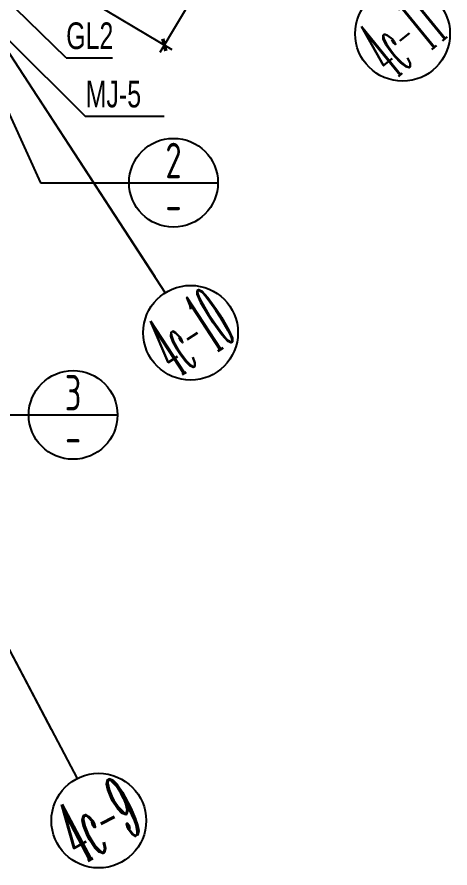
# Model space of a CAD drawing. Extents: x -803796 to -501762, y -1479216 to -846035.
# Drawn here: x -564368 to -557060, y -1315138 to -1300757 of the extents above; entities that cross this region are included whole.
import ezdxf
from ezdxf.enums import TextEntityAlignment as Align

# ---------------------------------------------------------------- set-up
doc = ezdxf.new("R2010")
doc.units = 0
doc.header["$LTSCALE"] = 1500
doc.linetypes.add('XREF-GRID-04区$0$ACAD_ISO04W100', pattern=[30, 24, -3, 0, -3])
doc.layers.get('0').update_dxf_attribs({"linetype": 'CONTINUOUS'})
doc.layers.get('Defpoints').update_dxf_attribs({"linetype": 'CONTINUOUS'})
for name, color, linetype in [('DIM', 3, 'CONTINUOUS'), ('P-WALL-ORIG', 6, 'CONTINUOUS'), ('TEXT', 7, 'CONTINUOUS'), ('THIN', 7, 'CONTINUOUS'), ('XREF-GRID-04区$0$A-DOTE', 14, 'XREF-GRID-04区$0$ACAD_ISO04W100'), ('XREF-GRID-04区$0$AXIS', 3, 'CONTINUOUS')]:
    doc.layers.add(name, color=color, linetype=linetype)
doc.styles.add('TSSD_Dimension', font='Tssdeng.shx', dxfattribs={"width": 0.7, "bigfont": 'hztxt.shx'})
doc.styles.add('TSSD_Label', font='tj03-romans1.shx', dxfattribs={"width": 0.7, "bigfont": 'hztxt.shx'})
doc.styles.add('TSSD_Num', font='tssdeng.shx', dxfattribs={"width": 0.7, "bigfont": 'hztxt.shx'})
doc.styles.add('XREF-GRID-04区$0$_TCH_AXIS', font='COMPLEX', dxfattribs={"bigfont": 'GBCBIG'})
doc.dimstyles.new('TSSD_150_150', dxfattribs={"dimtxt": 450, "dimasz": 150, "dimexe": 150, "dimexo": 375, "dimgap": 150, "dimtad": 1, "dimdec": 0, "dimzin": 0, "dimdsep": 46, "dimtxsty": 'TSSD_Dimension', "dimblk": 'ARCHTICK', "dimblk1": 'ARCHTICK', "dimblk2": 'ARCHTICK', "dimcen": 0, "dimdle": 150, "dimclrt": 7, "dimadec": 0, "dimazin": 0, "dimtfac": 1, "dimtdec": 0, "dimtix": 1, "dimtmove": 2, "dimatfit": 3, "dimfxl": 1, "dimtolj": 1, "dimtzin": 0, "dimarcsym": 0})

# ---------------------------------------------------------------- blocks, each defined once
blk = doc.blocks.new('ts_idx')
at = {"color": 0, "linetype": 'ByBlock', "lineweight": -2}
blk.add_line((-0.5, 0), (0.5, 0), dxfattribs=at)
blk.add_circle((0, 0), 0.5, dxfattribs=at)
at = {"color": 0, "linetype": 'ByBlock', "lineweight": -2, "style": 'TSSD_Num', "width": 0.7}
for tag, p in [('1', (0, 0.25)), ('A', (0, -0.25))]:
    blk.add_attdef(tag, text='', height=0.4, dxfattribs=at).set_placement(p, align=Align.MIDDLE_CENTER)
blk = doc.blocks.new('_ArchTick')
at = {"color": 0, "linetype": 'ByBlock', "const_width": 0.4}
blk.add_lwpolyline([(-0.5, -0.5), (0.5, 0.5)], dxfattribs=at)
blk = doc.blocks.new('*D462')
at = {"layer": 'Defpoints', "color": 0, "transparency": 16777216}
for p in [(-563379, -1298124), (-564352, -1299755), (-561882, -1301228)]:
    blk.add_point(p, dxfattribs=at)
at = {"layer": 'DIM', "color": 0, "lineweight": -2, "transparency": 16777216}
for p, q in [((-563057, -1298316), (-560781, -1299674)), ((-560833, -1299469), (-561959, -1301357)), ((-564030, -1299947), (-561753, -1301305))]:
    blk.add_line(p, q, dxfattribs=at)
at = {"layer": 'DIM', "color": 0, "lineweight": -2, "transparency": 16777216, "xscale": 150, "yscale": 150, "zscale": 150}
for p, rotation in [((-560910, -1299597), 59.1816963161569), ((-561882, -1301228), 239.1816963161569)]:
    blk.add_blockref('_ArchTick', p, dxfattribs=dict(at, rotation=rotation))
at = {"layer": 'DIM', "color": 7, "transparency": 16777216, "insert": (-561718, -1300221), "char_height": 450, "attachment_point": 5, "rotation": 59.1817, "style": 'TSSD_Dimension'}
blk.add_mtext('\\A1;1899', dxfattribs=at)

msp = doc.modelspace()

# ---------------------------------------------------------------- linework, layer by layer
at = {"layer": 'P-WALL-ORIG', "color": 4}
msp.add_arc((-538669.6, -1314095.7), 29264.7, 150.68707, 157.39259, dxfattribs=at)
at = {"layer": 'TEXT'}
for q in [(-565020.1, -1299999.6), (-562758.4, -1301448.5)]:
    msp.add_line((-563538.4, -1301448.5), q, dxfattribs=at)
msp.add_lwpolyline([(-561886.3, -1302440.1), (-563212.7, -1302440.1), (-565845, -1299814.5)], dxfattribs=at)
at = {"layer": 'THIN'}
for p, q in [((-565826.6, -1299513.5), (-563973.5, -1303557.4)), ((-563973.5, -1303557.4), (-562476.9, -1303557.4)), ((-565332.4, -1307481.7), (-564171.7, -1307481.7))]:
    msp.add_line(p, q, dxfattribs=at)
at = {"layer": 'XREF-GRID-04区$0$A-DOTE', "ltscale": 0.1}
for p, q in [((-571376.7, -1290814.9), (-561866.4, -1305416.9)), ((-573872.7, -1293696), (-563723.4, -1312924.5))]:
    msp.add_line(p, q, dxfattribs=at)
at = {"layer": 'XREF-GRID-04区$0$AXIS'}
for p, q in [((-564753.7, -1300983.7), (-561866.4, -1305416.9)), ((-565822.7, -1308947.3), (-563353.1, -1313626.1))]:
    msp.add_line(p, q, dxfattribs=at)
for centre in [(-557859.6, -1301040.3), (-561438.4, -1306092.8), (-562988.8, -1314338.3)]:
    msp.add_circle(centre, 800, dxfattribs=at)

# ---------------------------------------------------------------- block references
at = {"layer": 'THIN'}
ref = msp.add_blockref('ts_idx', (-561726.9, -1303557.4), dxfattribs=dict(at, xscale=1500, yscale=1500, zscale=1500))
ref.add_attrib('2', '2', dxfattribs={"height": 600, "style": 'TSSD_Num', "width": 0.7}).set_placement((-561726.9, -1303182.4), align=Align.MIDDLE_CENTER)
ref.add_attrib('-', '-', dxfattribs={"height": 600, "style": 'TSSD_Num', "width": 0.7}).set_placement((-561726.9, -1303932.4), align=Align.MIDDLE_CENTER)
ref = msp.add_blockref('ts_idx', (-563421.7, -1307481.7), dxfattribs=dict(at, xscale=1500, yscale=1500, zscale=1500))
ref.add_attrib('2', '3', dxfattribs={"height": 600, "style": 'TSSD_Num', "width": 0.7}).set_placement((-563421.7, -1307106.7), align=Align.MIDDLE_CENTER)
ref.add_attrib('-', '-', dxfattribs={"height": 600, "style": 'TSSD_Num', "width": 0.7}).set_placement((-563421.7, -1307856.7), align=Align.MIDDLE_CENTER)

# ---------------------------------------------------------------- texts
at = {"layer": 'TEXT', "style": 'TSSD_Label', "width": 0.7}
for s, p in [('GL2', (-563538.4, -1301298.5)), ('MJ-5', (-563209.7, -1302284.5))]:
    msp.add_text(s, height=450, dxfattribs=at).set_placement(p)
at = {"layer": 'XREF-GRID-04区$0$AXIS', "color": 7, "style": 'XREF-GRID-04区$0$_TCH_AXIS'}
for s, rotation, width, p, p2 in [('4c-11', 39.07625, 0.272188, (-558010.6, -1301825.9), (-557059.7, -1301053.9)), ('4c-10', 33.07625, 0.257862, (-561670.6, -1306858.3), (-560644.3, -1306189.9)), ('4c-9', 27.82625, 0.306212, (-563290.1, -1315079.4), (-562206.9, -1314507.6))]:
    msp.add_text(s, height=1050, rotation=rotation, dxfattribs=dict(at, width=width)).set_placement(p, p2, align=Align.FIT)

# ---------------------------------------------------------------- dimensions: what is measured, and where the dimension line sits
at = {"layer": 'DIM'}
dim = msp.add_aligned_dim(p1=(-563378.9, -1298124.4), p2=(-564351.6, -1299754.9), distance=2875.4, dimstyle='TSSD_150_150', dxfattribs=at)
dim.commit()
dim.dimension.update_dxf_attribs({"geometry": '*D462', "text_midpoint": (-561718, -1300220.6)})

doc.saveas('drawing.dxf')
